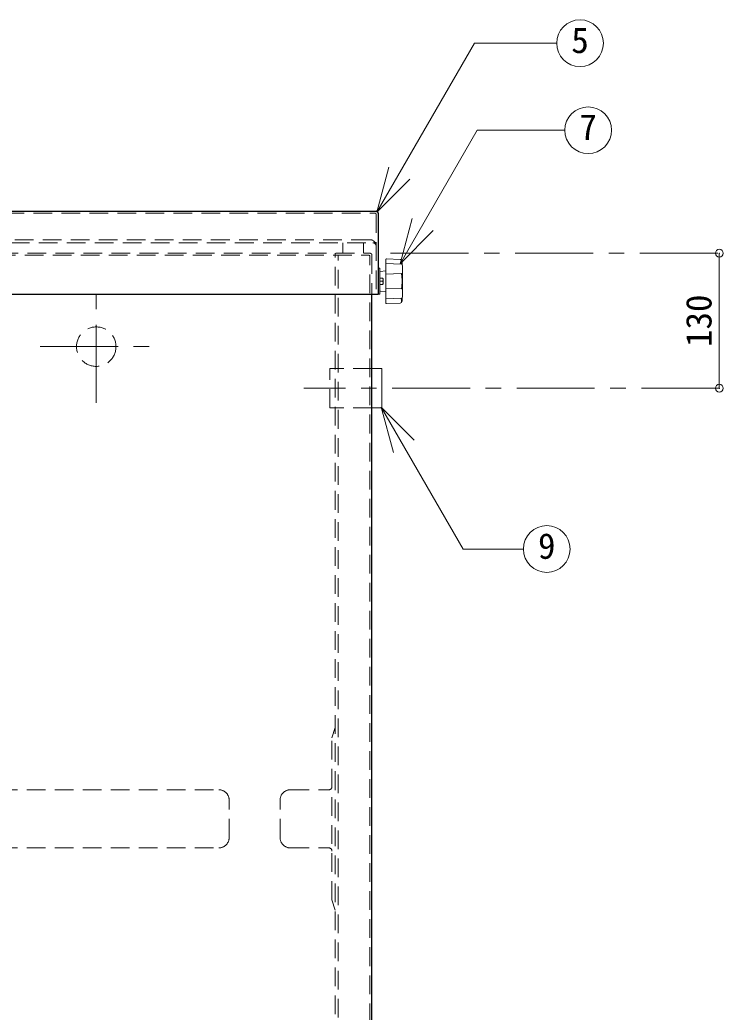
# Model space of a CAD drawing. Units: millimetres at full size, sheet at 1:15; details may follow other scales. Extents: x -3184 to 2891, y -2037 to 2178.
# Drawn here: x -2070 to -1393, y -944 to 12 of the extents above; entities that cross this region are included whole.
import ezdxf
from ezdxf.enums import TextEntityAlignment as Align

# ---------------------------------------------------------------- set-up
doc = ezdxf.new("R2010")
doc.units = ezdxf.units.MM
doc.header["$LTSCALE"] = 15
doc.header["$PDMODE"] = 32
doc.header["$PDSIZE"] = 7.5
doc.linetypes.add('CHAIN1', pattern=[8, 5, -1, 1, -1])
doc.linetypes.add('DASHED1', pattern=[1.8, 1.2, -0.6])
doc.layers.add('0-0', color=7, linetype='Continuous', lineweight=18)
doc.styles.add('ＭＳ ゴシック', font='')
doc.styles.get('ＭＳ ゴシック').set_extended_font_data('MS Gothic')

msp = doc.modelspace()

# ---------------------------------------------------------------- linework, layer by layer
at = {"layer": '0-0'}
for p, q in [((-1726.44, -173.76), (-1632.41, -10.88)), ((-1553.28, -10.88), (-1632.41, -10.88)), ((-1726.44, -173.76), (-1714.8, -130.3)), ((-1726.44, -173.76), (-1694.62, -141.94)), ((-1703.98, -223.22), (-1692.34, -179.75)), ((-1703.98, -223.22), (-1672.16, -191.4)), ((-1717.7, -261.09), (-1717.7, -219.17)), ((-1717.19, -218.67), (-1704.04, -219.09)), ((-1723.7, -227.63), (-1725.2, -227.63)), ((-1717.7, -223.2), (-1703.15, -223.68)), ((-1701.72, -228.37), (-1702.11, -220.98)), ((-1701.7, -251.37), (-1701.7, -228.89)), ((-1721.08, -237.13), (-1723.7, -237.13)), ((-1723.24, -230.59), (-1717.7, -230.13)), ((-1720.45, -237.78), (-1720.45, -242.48)), ((-1717.7, -233.28), (-1703.15, -232.79)), ((-1721.08, -240.13), (-1723.7, -240.13)), ((-1721.08, -243.13), (-1723.7, -243.13)), ((-1717.7, -246.98), (-1703.15, -247.47)), ((-1723.24, -249.67), (-1717.7, -250.13)), ((-1717.7, -257.06), (-1703.15, -256.58)), ((-1701.72, -251.89), (-1702.11, -259.28)), ((-1717.19, -261.59), (-1704.04, -261.17)), ((-1721.7, -324.13), (-1731.2, -324.13)), ((-1721.7, -362.13), (-1721.7, -324.13)), ((-1721.7, -362.13), (-1731.2, -362.13)), ((-1722.24, -361.47), (-1710.59, -404.94)), ((-1722.24, -361.47), (-1690.42, -393.29)), ((-1722.24, -361.47), (-1643.4, -498.02)), ((-1585.32, -498.02), (-1643.4, -498.02))]:
    msp.add_line(p, q, dxfattribs=at)
at = {"layer": '0-0', "color": 5, "lineweight": 25}
for p, q in [((-2566.2, -172.63), (-1727.2, -172.63)), ((-1725.2, -174.63), (-1725.2, -252.63)), ((-2346.86, -252.63), (-1725.2, -252.63)), ((-1731.2, -1332.63), (-1731.2, -252.63))]:
    msp.add_line(p, q, dxfattribs=at)
at = {"layer": '0-0', "linetype": 'DASHED1'}
for p, q in [((-2192.25, -174.63), (-1728.2, -174.63)), ((-1727.2, -175.63), (-1727.2, -252.63)), ((-1733.2, -200.13), (-2211.29, -200.13)), ((-2214.08, -203.13), (-1730.2, -203.13)), ((-1739.2, -213.13), (-1739.2, -203.13)), ((-2227.54, -215.13), (-1734.2, -215.13)), ((-2224.9, -213.13), (-1733.2, -213.13)), ((-1766.7, -1297.13), (-1766.7, -213.13)), ((-1763.7, -1300.13), (-1763.7, -215.13)), ((-1733.2, -1331.63), (-1733.2, -216.13)), ((-1731.2, -215.13), (-1731.2, -252.63)), ((-2414.7, -729.88), (-1878.7, -729.88)), ((-1868.7, -775.88), (-1868.7, -739.88)), ((-2414.7, -785.88), (-1878.7, -785.88))]:
    msp.add_line(p, q, dxfattribs=at)
at = {"layer": '0-0', "color": 4, "linetype": 'DASHED1', "lineweight": 9}
for p, q in [((-1759.2, -213.13), (-1759.2, -203.13)), ((-1771.7, -362.13), (-1771.7, -324.13)), ((-1731.2, -324.13), (-1771.7, -324.13)), ((-1731.2, -362.13), (-1771.7, -362.13)), ((-1766.7, -669.88), (-1769.7, -679.88)), ((-1769.7, -835.88), (-1769.7, -679.88)), ((-1809.7, -729.88), (-1772.7, -729.88)), ((-1819.7, -775.88), (-1819.7, -739.88)), ((-1809.7, -785.88), (-1772.7, -785.88)), ((-1766.7, -845.88), (-1769.7, -835.88))]:
    msp.add_line(p, q, dxfattribs=at)
at = {"layer": '0-0', "color": 4, "linetype": 'CHAIN1', "lineweight": 9}
for p, q in [((-1713.2, -213.13), (-1396.7, -213.13)), ((-1996.7, -357.13), (-1996.7, -249.13)), ((-2050.7, -303.13), (-1942.7, -303.13)), ((-1396.7, -343.13), (-1796.7, -343.13))]:
    msp.add_line(p, q, dxfattribs=at)
at = {"layer": '0-0', "color": 4, "lineweight": 9}
msp.add_line((-1396.7, -213.13), (-1396.7, -343.13), dxfattribs=at)
at = {"layer": '0-0'}
for points in [[(-1703.98, -223.22), (-1629.78, -94.69), (-1545.45, -94.69)], [(-1723.7, -227.63), (-1723.7, -252.63), (-1725.2, -252.63)]]:
    msp.add_lwpolyline(points, dxfattribs=at)
for centre in [(-1530.78, -10.88), (-1522.95, -94.69), (-1562.82, -498.02)]:
    msp.add_circle(centre, 22.5, dxfattribs=at)
at = {"layer": '0-0', "color": 4, "linetype": 'DASHED1', "lineweight": 9}
msp.add_circle((-1996.7, -303.13), 19, dxfattribs=at)
at = {"layer": '0-0', "linetype": 'DASHED1'}
for centre, radius, start, end in [((-1728.2, -175.63), 1, 0, 90), ((-1733.2, -206.13), 6, 0, 90), ((-1730.2, -206.13), 3, 0, 90), ((-1734.2, -216.13), 1, 0, 90), ((-1733.2, -215.13), 2, 0, 90), ((-1878.7, -739.88), 10, 0, 90), ((-1878.7, -775.88), 10, 270, 0)]:
    msp.add_arc(centre, radius, start, end, dxfattribs=at)
at = {"layer": '0-0', "color": 5, "lineweight": 25}
msp.add_arc((-1727.2, -174.63), 2, 0, 90, dxfattribs=at)
at = {"layer": '0-0'}
for centre, radius, start, end in [((-1717.2, -219.17), 0.5, 88.15415, 180), ((-1704.1, -221.09), 2, 3.01913, 88.15415), ((-1704.77, -220.63), 2.07, 3.02757, 38.73305), ((-1712.66, -220.71), 9.96, 342.62002, 1.09064), ((-1711.7, -228.89), 10, 0, 3.01913), ((-1723.2, -231.09), 0.5, 94.76364, 180), ((-1722.02, -238.66), 1.79, 29.24063, 58.37188), ((-1722.56, -238.63), 2.11, 314.62454, 45.37546), ((-1703.14, -233.29), 0.5, 7.29873, 91.90915), ((-1756.54, -240.13), 54.34, 352.70127, 7.29873), ((-1722.56, -241.63), 2.11, 314.62454, 45.37546), ((-1722.02, -241.6), 1.79, 301.62812, 330.75937), ((-1703.14, -246.97), 0.5, 268.09085, 352.70127), ((-1723.2, -249.17), 0.5, 180, 265.23636), ((-1712.66, -259.55), 9.96, 358.90936, 17.37998), ((-1711.7, -251.37), 10, 356.98087, 0), ((-1717.2, -261.09), 0.5, 180, 271.84585), ((-1704.1, -259.17), 2, 271.84585, 356.98087), ((-1704.77, -259.63), 2.07, 321.26695, 356.97243)]:
    msp.add_arc(centre, radius, start, end, dxfattribs=at)
at = {"layer": '0-0', "color": 4, "linetype": 'DASHED1', "lineweight": 9}
for centre, radius, start, end in [((-1809.7, -739.88), 10, 90, 180), ((-1772.7, -726.88), 3, 270, 0), ((-1809.7, -775.88), 10, 180, 270), ((-1772.7, -788.88), 3, 0, 90)]:
    msp.add_arc(centre, radius, start, end, dxfattribs=at)
at = {"layer": '0-0', "color": 1}
for p in [(-1396.7, -213.13), (-1396.7, -343.13)]:
    msp.add_point(p, dxfattribs=at)

# ---------------------------------------------------------------- texts
at = {"layer": '0-0', "style": 'ＭＳ ゴシック'}
for s, p in [('5', (-1539.22, -27.76)), ('7', (-1531.38, -111.56)), ('9', (-1571.26, -514.89))]:
    msp.add_text(s, height=24.74, dxfattribs=at).set_placement(p, align=Align.BOTTOM_LEFT)
msp.add_text('130', height=24.74, rotation=90, dxfattribs=at).set_placement((-1396.7, -303.44), align=Align.BOTTOM_LEFT)

doc.saveas('drawing.dxf')
